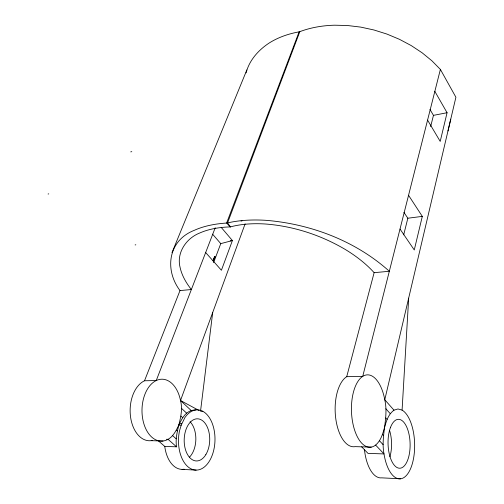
<?xml version="1.0" encoding="UTF-8"?>
<svg xmlns="http://www.w3.org/2000/svg" width="504" height="504" viewBox="0 0 504 504"><rect width="100%" height="100%" fill="white"/><g stroke="black" fill="none" stroke-linecap="round" stroke-linejoin="round"><path stroke-width="0.76" d="M408.681 298.154L402.085 410.117A34.959 15.756 88.3 0 1 410.773 468.21A34.959 15.756 88.3 0 1 384.004 453.921C380.507 435.79 388.949 417.854 384.772 399.748L455.906 97.24L440.389 69.42L431.903 60.801L422.138 52.807L411.251 45.593L399.445 39.312L386.933 34.07L373.949 29.982L360.751 27.115L347.577 25.521L334.675 25.2A97.946 67.114 15.4 0 0 299.811 31.664L299.118 31.853L226.624 223.052A110.956 56.807 18.5 0 0 194.191 230.372C168.153 240.528 164.26 269.583 179.997 290.581L144.522 380.772A30.662 19.801 -88.9 0 0 130.555 416.959A30.662 19.801 -88.9 0 0 152.662 440.395M158.533 440.962L164.764 446.418L176.539 446.815C174.037 431.008 184.691 416.367 180.514 400.51L245.114 223.858M200.516 411.296L212.707 312.411M447.98 130.964L450.759 119.158M434.839 91.369L447.067 112.72L440.206 141.41L427.575 120.11L440.389 69.42M408.574 195.332L422.302 216.38L414.269 249.965L400.044 229.081M430.649 126.598L433.453 115.359L429.969 109.418M403.685 234.87L407.837 218.226L403.937 212.386M427.575 120.11L362.735 376.368L346.721 376.69A35.809 17.495 88 0 0 335.645 417.684A35.809 17.495 88 0 0 355.112 446.639L371.272 447.111M246.091 72.885C249.278 60.272 258.489 49.997 269.199 43.01A96.566 65.596 16.5 0 1 299.118 31.853M346.721 376.69L374.126 272.677A103.78 53.808 18 0 0 344.95 249.266C320.727 235.034 293.334 226.082 265.28 223.996A94.424 49.316 18 0 0 230.454 226.888L230.297 226.907A92.698 47.792 18.8 0 0 199.956 232.911C186.304 238.159 176.261 252.737 180.117 267.529A102.81 52.939 18.5 0 0 191.369 289.535L156.253 380.539L144.522 380.772M181.188 425.225L184.867 417.627A30.127 18.245 -88.5 0 1 213.816 428.564A30.127 18.245 -88.5 0 1 197.007 470.075A30.127 18.245 -88.5 0 1 179.468 430.964L181.188 425.225L178.718 425.042M361.645 446.815L368.002 453.38L384.004 453.921L375.612 445.076C386.31 435.998 382.643 418.698 393.977 410.161L398.015 408.964L402.085 410.117M221.25 227.449L232.407 240.553L221.407 270.264L213.356 261.179L214.969 256.712L214.691 256.41L213.022 260.826L205.663 252.529L215.221 227.758M214.691 256.41L213.079 260.877L213.356 261.179M299.817 31.664L227.55 222.919L230.46 226.888M213.299 261.129L214.969 256.712M213.576 262.653L220.765 243.627L232.407 240.553L230.208 240.836M205.663 252.529L191.363 289.535L179.997 290.581M171.99 252.649L246.84 69.949M166.49 439.267L168.065 439.312C180.451 432.382 178.996 410.174 195.898 409.884M130.763 151.874L131.796 151.654M433.453 115.359L447.067 112.72M48.094 194.008L48.756 193.882M241.007 221.023L242.078 220.872M135.122 244.912L135.809 244.818M407.837 218.226L422.302 216.38M374.126 272.677L389.34 271.272C355.648 241.019 311.094 224.072 266.244 220.343A112.745 58.37 17.8 0 0 227.543 222.919L226.624 223.052L230.297 226.907M201.279 411.296L202.797 411.302M179.311 423.644L181.623 423.675M151.187 440.666L163.012 441.013M400.567 478.8L381.679 477.849A34.499 16.052 88.5 0 1 364.436 449.524M182.07 469.375L196.119 470.1M176.539 446.815L168.065 439.312A30.958 19.706 -89.1 0 1 142.985 420.33A30.958 19.706 -89.1 0 1 155.66 380.835A30.958 19.706 -89.1 0 1 180.514 400.51L199.137 410.546M172.651 435.645L176.198 438.814M176.482 430.296L177.156 430.914M180.98 416.134L182.568 417.602M181.383 408.259L186.6 413.116M180.514 400.51L191.155 410.495M379.455 440.754L383.122 444.66M382.561 434.479L383.38 435.361M385.869 408.769L390.247 413.671M393.977 410.161L384.772 399.748A36.225 17.243 87.8 0 0 362.143 376.771A36.225 17.243 87.8 0 0 352.794 423.051A36.225 17.243 87.8 0 0 375.612 445.076M212.6 234.19L220.765 243.627M385.856 417.948L387.066 419.372M389.674 430.744A24.148 11.233 88.5 0 1 389.913 456.781M184.136 469.211A29.793 18.358 -88.2 0 1 164.764 446.418M190.084 421.76A20.853 12.846 -88.2 0 1 189.523 457.109M390.543 427.285A24.463 11.025 88.3 0 0 397.278 467.662A24.463 11.025 88.3 0 0 409.418 436.388A24.463 11.025 88.3 0 0 390.543 427.285M205.834 454.633A21.086 12.77 -88.5 0 0 200.46 419.46A21.086 12.77 -88.5 0 0 184.558 445.555A21.086 12.77 -88.5 0 0 205.834 454.633"/></g></svg>
